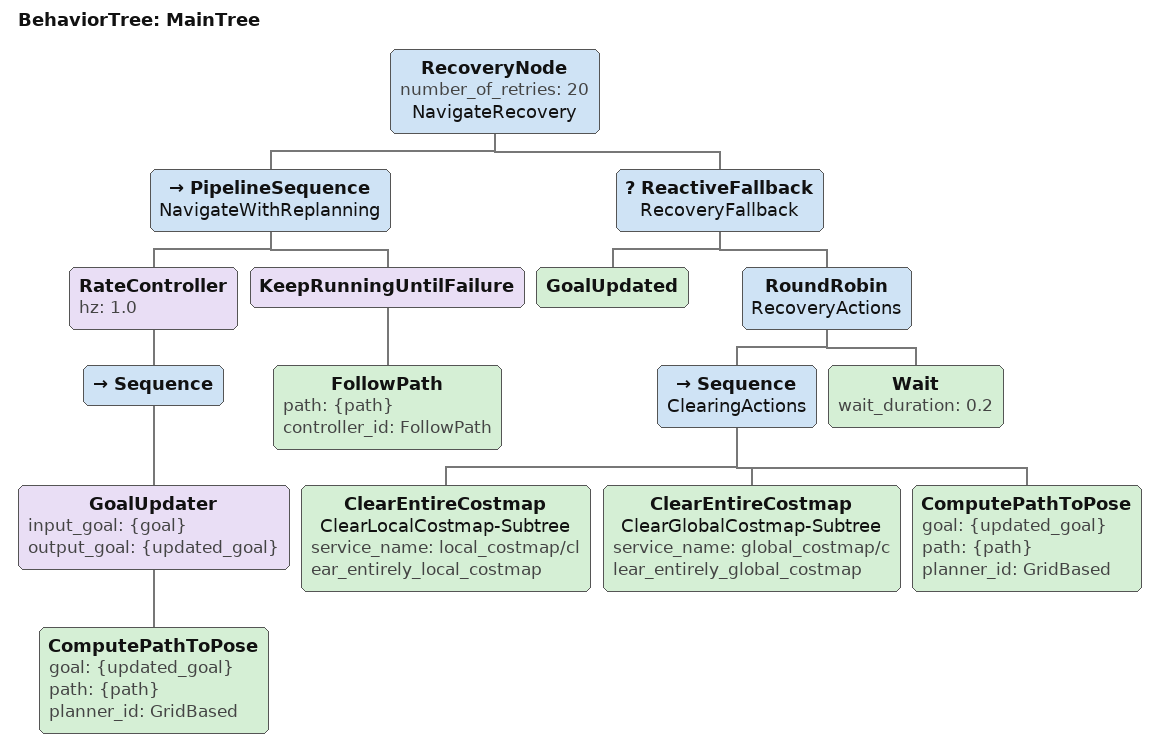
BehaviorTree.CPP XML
<!--
  This Behavior Tree follows a dynamic pose to a certain distance
-->

<root main_tree_to_execute="MainTree">
  <BehaviorTree ID="MainTree">
    <RecoveryNode number_of_retries="20" name="NavigateRecovery">
      <PipelineSequence name="NavigateWithReplanning">
        <RateController hz="1.0">
          <Sequence>
            <GoalUpdater input_goal="{goal}" output_goal="{updated_goal}">
              <ComputePathToPose goal="{updated_goal}" path="{path}" planner_id="GridBased"/>
            </GoalUpdater>
          </Sequence>
        </RateController>
        <KeepRunningUntilFailure>
          <FollowPath path="{path}" controller_id="FollowPath"/>
        </KeepRunningUntilFailure>
      </PipelineSequence>
      <ReactiveFallback name="RecoveryFallback">
        <GoalUpdated/>
        <RoundRobin name="RecoveryActions">
          <Sequence name="ClearingActions">
            <ClearEntireCostmap name="ClearLocalCostmap-Subtree" service_name="local_costmap/clear_entirely_local_costmap"/>
            <ClearEntireCostmap name="ClearGlobalCostmap-Subtree" service_name="global_costmap/clear_entirely_global_costmap"/>
            <ComputePathToPose goal="{updated_goal}" path="{path}" planner_id="GridBased"/>
          </Sequence>
          <Wait wait_duration="0.2"/>
        </RoundRobin>
      </ReactiveFallback>
    </RecoveryNode>
  </BehaviorTree>
</root>
